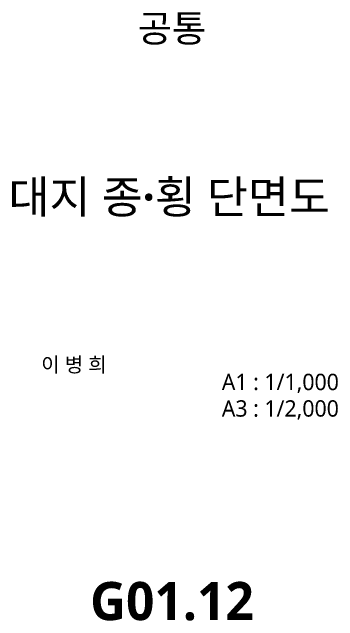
# Model space of a CAD drawing. Header units: millimetres. Extents: x 922366 to 1647943, y -534868 to 518781.
# Drawn here: x 1588173 to 1647943, y 43661 to 155251 of the extents above; entities that cross this region are included whole.
import ezdxf
from ezdxf.enums import TextEntityAlignment as Align

# ---------------------------------------------------------------- set-up
doc = ezdxf.new("R2010")
doc.units = ezdxf.units.MM
for name, color, linetype in [('TEXT', 3, 'Continuous'), ('XR-SHEET$0$TITLE', 7, 'Continuous'), ('XR-SHEET$1$SHT', 5, 'Continuous'), ('XR-SHEET$1$TEXT', 3, 'Continuous')]:
    doc.layers.add(name, color=color, linetype=linetype)
doc.styles.add('XR-SHEET$0$굴림체(옥산)', font='GulimChe.ttf')
doc.styles.add('XR-SHEET$1$맑은고딕B', font='malgunbd.ttf')
doc.styles.add('스타일1', font='malgun.ttf')

# ---------------------------------------------------------------- blocks, each defined once
blk = doc.blocks.new('XR-SHEET$0$TITLE')
at = {"layer": 'XR-SHEET$0$TITLE', "true_color": 0x000000, "style": 'XR-SHEET$0$굴림체(옥산)'}
for tag, height, p in [('동명칭', 6, (776.77, -457.26)), ('SCALE-A1', 3, (797.5, -522)), ('SCALE-A3', 3, (797.5, -527)), ('DATA', 3, (797.5, -540))]:
    blk.add_attdef(tag, text='', height=height, dxfattribs=at).set_placement(p, align=Align.MIDDLE)
for tag, height, p in [('TITLE1', 6, (776.5, -479.4)), ('TITLE4', 6, (776.5, -484.39)), ('TITLE2', 6, (776.5, -489)), ('TITLE5', 6, (776.5, -493.99)), ('TITLE3', 6, (776.5, -498.7)), ('NAME-1', 3, (760.16, -517.5)), ('NAME-2', 3, (760.16, -526.5)), ('A0.00', 7, (776.5, -561))]:
    blk.add_attdef(tag, text='', height=height, dxfattribs=at).set_placement(p, align=Align.MIDDLE_CENTER)

msp = doc.modelspace()

# ---------------------------------------------------------------- block references
at = {"layer": 'TEXT'}
ref = msp.add_blockref('XR-SHEET$0$TITLE', (841000, 14288.2), dxfattribs=dict(at, xscale=1000, yscale=1000, zscale=1000))
ref.add_attrib('TITLE2', '대지 종·횡 단면도', dxfattribs={"layer": 'XR-SHEET$1$SHT', "color": 4, "true_color": 0x000004, "height": 6000, "style": 'XR-SHEET$1$맑은고딕B'}).set_placement((1617000.3, 121374.3), align=Align.MIDDLE_CENTER)
ref.add_attrib('NAME-1', '이 병 희', dxfattribs={"layer": 'XR-SHEET$1$TEXT', "color": 3, "true_color": 0x000003, "height": 2700, "style": '스타일1'}).set_placement((1593500, 90620.8, 13771.4), align=Align.MIDDLE_LEFT)
ref.add_attrib('SCALE-A1', 'A1 : 1/1,000', dxfattribs={"layer": 'XR-SHEET$1$SHT', "color": 3, "true_color": 0x000003, "height": 3000, "style": '스타일1'}).set_placement((1637391.1, 87460), align=Align.MIDDLE_CENTER)
ref.add_attrib('SCALE-A3', 'A3 : 1/2,000', dxfattribs={"layer": 'XR-SHEET$1$SHT', "color": 3, "true_color": 0x000003, "height": 3000, "style": '스타일1'}).set_placement((1637391.1, 82595.9), align=Align.MIDDLE_CENTER)
ref.add_attrib('A0.00', 'G01.12', dxfattribs={"layer": 'XR-SHEET$1$SHT', "color": 4, "true_color": 0x000004, "height": 7000, "style": 'XR-SHEET$1$맑은고딕B'}).set_placement((1617500, 47288.2), align=Align.MIDDLE_CENTER)

# ---------------------------------------------------------------- texts
at = {"layer": 'TEXT', "style": '스타일1'}
msp.add_text('공통', height=5000, dxfattribs=at).set_placement((1617500, 152288.2), align=Align.MIDDLE_CENTER)

doc.saveas('drawing.dxf')
